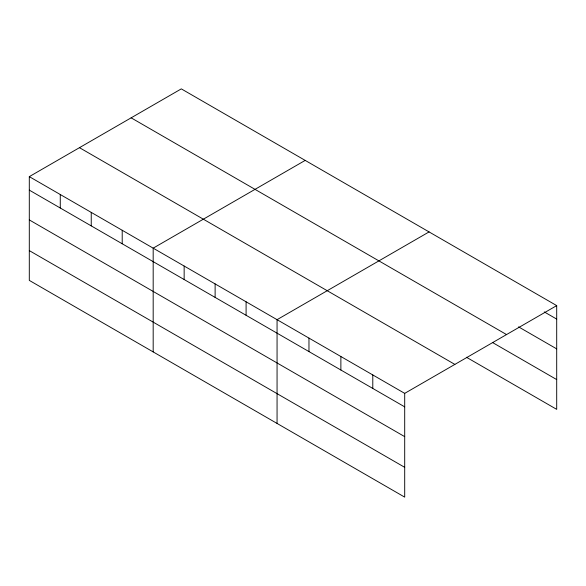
<?xml version="1.0" encoding="UTF-8"?>
<svg xmlns="http://www.w3.org/2000/svg" width="586" height="586" viewBox="0 0 586 586"><rect width="100%" height="100%" fill="white"/><g stroke="black" fill="none" stroke-linecap="round" stroke-linejoin="round"><path stroke-width="0.88" d="M29.3 176.635L404.699 393.367L404.699 497.126L29.3 280.394L29.3 176.635L181.301 88.874L556.7 305.606L556.7 409.365L466.419 357.248M305.181 160.396L153.18 248.156L153.18 351.915M429.062 231.917L277.061 319.678L277.061 423.436M404.699 393.367L556.7 305.606M544.248 311.913L556.7 319.099M518.566 326.871L556.7 348.89M131.139 117.837L506.538 334.569M492.885 342.737L556.7 379.582M79.462 147.672L454.861 364.404M29.3 190.128L404.699 406.86M29.3 219.911L404.699 436.643M29.3 250.603L404.699 467.335M372.791 374.945L372.791 388.437M340.876 356.522L340.876 370.015M308.969 338.1L308.969 351.593M246.091 301.797L246.091 315.29M215.121 283.917L215.121 297.41M184.151 266.037L184.151 279.529M122.21 230.276L122.21 243.769M91.24 212.396L91.24 225.888M60.27 194.515L60.27 208.008"/></g></svg>
